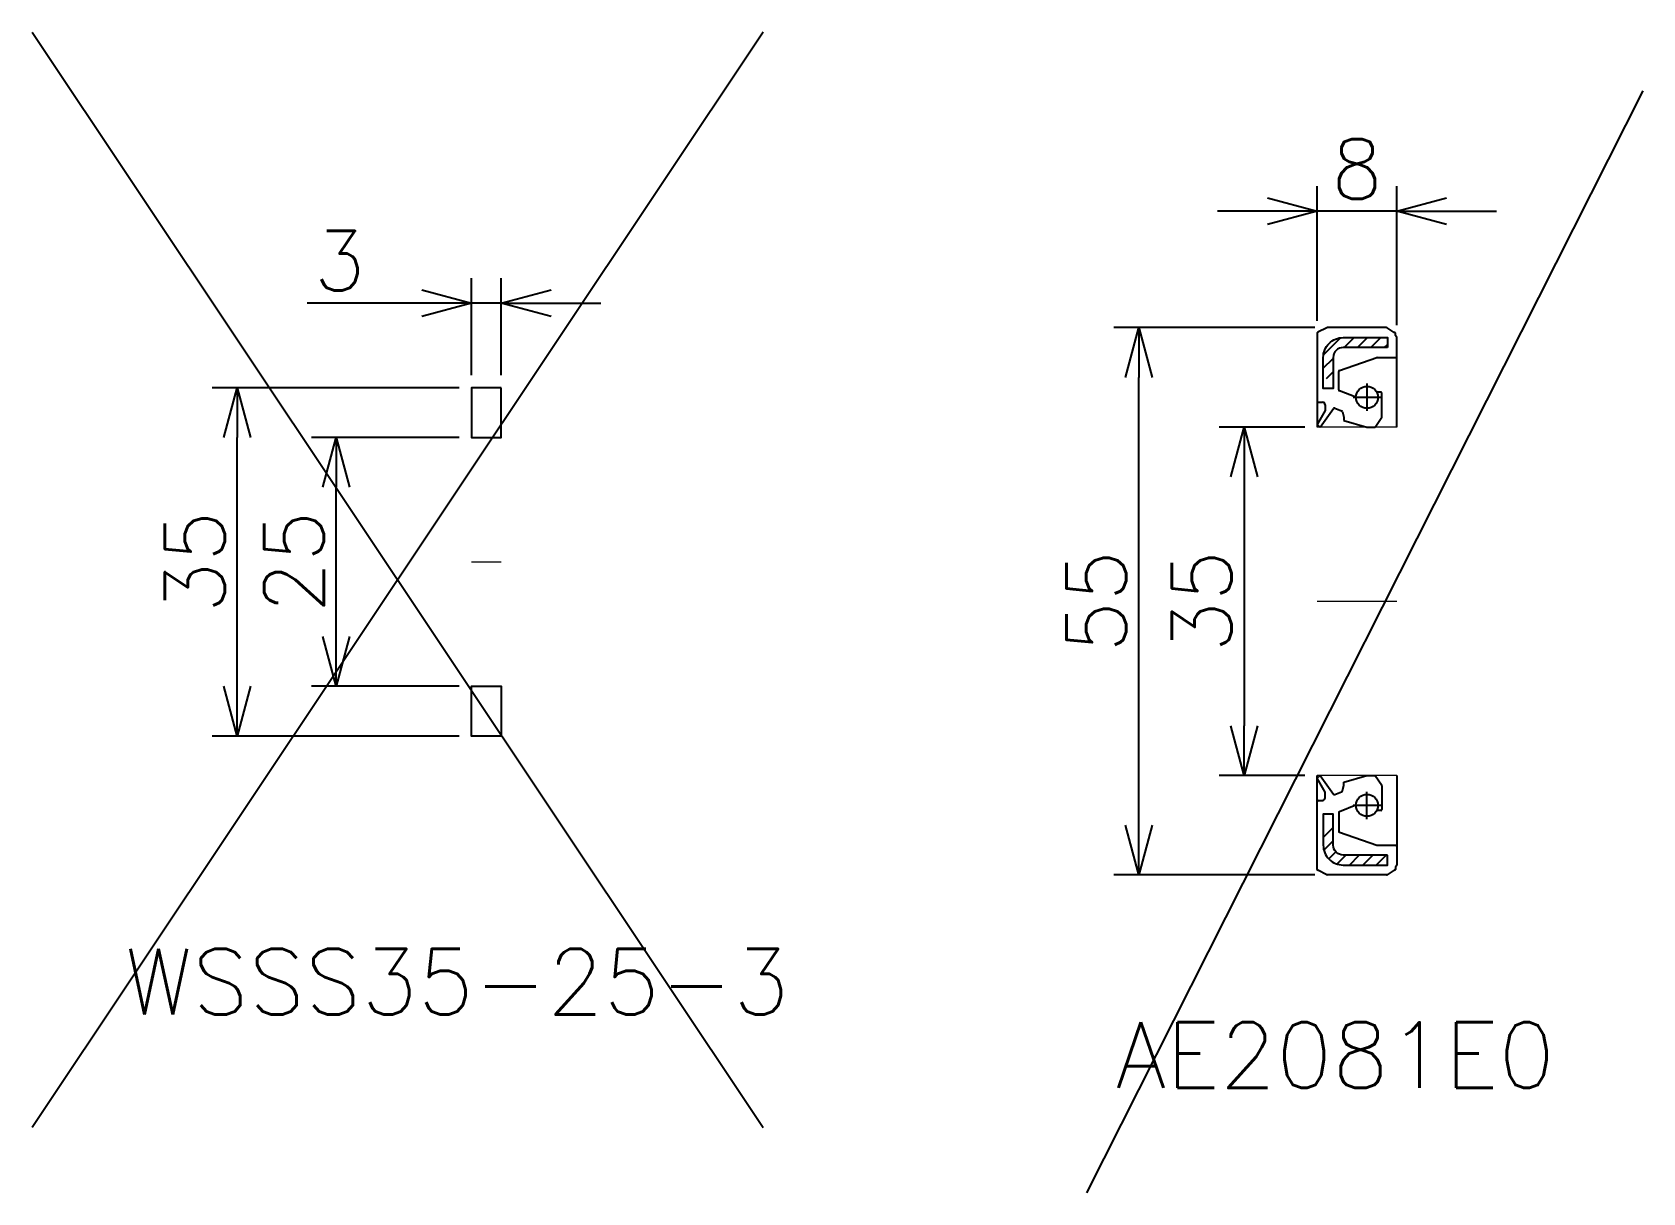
# Model space of a CAD drawing. Header units: millimetres. Extents: x 0 to 49006, y -7876 to 6995.
# Drawn here: x 16171.6 to 16333.4, y -4295.5 to -4178.9 of the extents above; entities that cross this region are included whole.
import ezdxf

# ---------------------------------------------------------------- set-up
doc = ezdxf.new("R2010")
doc.units = ezdxf.units.MM
doc.header["$LTSCALE"] = 3.2
doc.header["$PDMODE"] = 99
doc.header["$PDSIZE"] = 1
doc.layers.add('08_DIM', color=3, linetype='Continuous', lineweight=13)
doc.layers.add('10_DRAFT', color=8, linetype='Continuous', lineweight=0, plot=False)
doc.styles.add('KSS_TXT', font='txt.shx', dxfattribs={"bigfont": 'extfont2.shx'})
doc.dimstyles.new('KSS_DIM', dxfattribs={"dimscale": 12, "dimtxt": 3, "dimasz": 2.5, "dimexe": 1.25, "dimexo": 0.625, "dimtad": 1, "dimdsep": 46, "dimtxsty": 'KSS_TXT', "dimblk": 'OPEN30', "dimcen": 0, "dimazin": 2, "dimtfac": 0.75, "dimtmove": 0, "dimatfit": 3, "dimldrblk": 'OPEN30', "dimfxl": 1.25, "dimtolj": 1, "dimarcsym": 0})
pattern_1 = [(45, (-4446.2223, 3327.6318), (-0.67351921, 0.67351921), [])]

# ---------------------------------------------------------------- blocks, each defined once
blk = doc.blocks.new('_Open30')
at = {"color": 0, "linetype": 'ByBlock', "lineweight": -2}
for p, q in [((-1, 0.268), (0, 0)), ((0, 0), (-1, -0.268)), ((0, 0), (-1, 0))]:
    blk.add_line(p, q, dxfattribs=at)
blk = doc.blocks.new('*D531')
at = {"layer": '08_DIM', "color": 0, "lineweight": -2, "transparency": 16777216}
for p, q in [((16214.49, -4219.59), (16199.66, -4219.59)), ((16202.16, -4239.59), (16202.16, -4224.59)), ((16214.49, -4244.59), (16199.66, -4244.59))]:
    blk.add_line(p, q, dxfattribs=at)
at = {"layer": 'Defpoints', "color": 0, "transparency": 16777216}
for p in [(16202.16, -4219.59), (16215.74, -4219.59), (16215.74, -4244.59)]:
    blk.add_point(p, dxfattribs=at)
at = {"layer": '08_DIM', "color": 0, "lineweight": -2, "transparency": 16777216, "xscale": 5, "yscale": 5, "zscale": 5}
for p, rotation in [((16202.16, -4219.59), 90), ((16202.16, -4244.59), 270)]:
    blk.add_blockref('_Open30', p, dxfattribs=dict(at, rotation=rotation))
at = {"layer": '08_DIM', "color": 0, "transparency": 16777216, "insert": (16197.91, -4232.09), "char_height": 6, "attachment_point": 5, "rotation": 90, "style": 'KSS_TXT'}
blk.add_mtext('\\A1;25', dxfattribs=at)
blk = doc.blocks.new('*D628')
at = {"layer": '08_DIM', "color": 0, "lineweight": -2, "transparency": 16777216}
for p, q in [((16214.49, -4214.59), (16189.7, -4214.59)), ((16192.2, -4244.59), (16192.2, -4219.59)), ((16214.49, -4249.59), (16189.7, -4249.59))]:
    blk.add_line(p, q, dxfattribs=at)
at = {"layer": 'Defpoints', "color": 0, "transparency": 16777216}
for p in [(16192.2, -4214.59), (16215.74, -4214.59), (16215.74, -4249.59)]:
    blk.add_point(p, dxfattribs=at)
at = {"layer": '08_DIM', "color": 0, "lineweight": -2, "transparency": 16777216, "xscale": 5, "yscale": 5, "zscale": 5}
for p, rotation in [((16192.2, -4214.59), 90), ((16192.2, -4249.59), 270)]:
    blk.add_blockref('_Open30', p, dxfattribs=dict(at, rotation=rotation))
at = {"layer": '08_DIM', "color": 0, "transparency": 16777216, "insert": (16187.95, -4232.09), "char_height": 6, "attachment_point": 5, "rotation": 90, "style": 'KSS_TXT'}
blk.add_mtext('\\A1;35', dxfattribs=at)
blk = doc.blocks.new('*D629')
at = {"layer": '08_DIM', "color": 0, "lineweight": -2, "transparency": 16777216}
for p, q in [((16215.74, -4213.34), (16215.74, -4203.58)), ((16218.74, -4213.34), (16218.74, -4203.58)), ((16210.74, -4206.08), (16199.24, -4206.08)), ((16218.74, -4206.08), (16215.74, -4206.08)), ((16223.74, -4206.08), (16228.74, -4206.08))]:
    blk.add_line(p, q, dxfattribs=at)
at = {"layer": 'Defpoints', "color": 0, "transparency": 16777216}
for p in [(16215.74, -4206.08), (16215.74, -4214.59), (16218.74, -4214.59)]:
    blk.add_point(p, dxfattribs=at)
at = {"layer": '08_DIM', "color": 0, "lineweight": -2, "transparency": 16777216, "xscale": 5, "yscale": 5, "zscale": 5}
blk.add_blockref('_Open30', (16215.74, -4206.08), dxfattribs=at)
at = {"layer": '08_DIM', "color": 0, "lineweight": -2, "transparency": 16777216, "xscale": 5, "yscale": 5, "zscale": 5, "rotation": 180}
blk.add_blockref('_Open30', (16218.74, -4206.08), dxfattribs=at)
at = {"layer": '08_DIM', "color": 0, "transparency": 16777216, "insert": (16202.49, -4201.83), "char_height": 6, "attachment_point": 5, "style": 'KSS_TXT'}
blk.add_mtext('\\A1;3', dxfattribs=at)
blk = doc.blocks.new('WSSS35-25-3a_1_1')
at = {"color": 0}
for points in [[(0, 17.5), (-3, 17.5), (-3, 12.5), (0, 12.5)], [(0, -17.5), (-3, -17.5), (-3, -12.5), (0, -12.5)]]:
    blk.add_lwpolyline(points, close=True, dxfattribs=at)
at = {"layer": '10_DRAFT'}
blk.add_line((-3, 0), (0, 0), dxfattribs=at)
blk = doc.blocks.new('*D638')
at = {"layer": '08_DIM', "color": 0, "lineweight": -2, "transparency": 16777216}
for p, q in [((16299.45, -4218.55), (16290.85, -4218.55)), ((16293.35, -4223.55), (16293.35, -4248.55)), ((16299.45, -4253.55), (16290.85, -4253.55))]:
    blk.add_line(p, q, dxfattribs=at)
at = {"layer": 'Defpoints', "color": 0, "transparency": 16777216}
for p in [(16300.7, -4218.55), (16293.35, -4253.55), (16300.7, -4253.55)]:
    blk.add_point(p, dxfattribs=at)
at = {"layer": '08_DIM', "color": 0, "lineweight": -2, "transparency": 16777216, "xscale": 5, "yscale": 5, "zscale": 5}
for p, rotation in [((16293.35, -4218.55), 90), ((16293.35, -4253.55), 270)]:
    blk.add_blockref('_Open30', p, dxfattribs=dict(at, rotation=rotation))
at = {"layer": '08_DIM', "color": 0, "transparency": 16777216, "insert": (16289.1, -4236.05), "char_height": 6, "attachment_point": 5, "rotation": 90, "style": 'KSS_TXT'}
blk.add_mtext('\\A1;35', dxfattribs=at)
blk = doc.blocks.new('*D639')
at = {"layer": '08_DIM', "color": 0, "lineweight": -2, "transparency": 16777216}
for p, q in [((16300.47, -4208.55), (16280.27, -4208.55)), ((16282.77, -4258.55), (16282.77, -4213.55)), ((16300.47, -4263.55), (16280.27, -4263.55))]:
    blk.add_line(p, q, dxfattribs=at)
at = {"layer": 'Defpoints', "color": 0, "transparency": 16777216}
for p in [(16282.77, -4208.55), (16301.72, -4208.55), (16301.72, -4263.55)]:
    blk.add_point(p, dxfattribs=at)
at = {"layer": '08_DIM', "color": 0, "lineweight": -2, "transparency": 16777216, "xscale": 5, "yscale": 5, "zscale": 5}
for p, rotation in [((16282.77, -4208.55), 90), ((16282.77, -4263.55), 270)]:
    blk.add_blockref('_Open30', p, dxfattribs=dict(at, rotation=rotation))
at = {"layer": '08_DIM', "color": 0, "transparency": 16777216, "insert": (16278.51, -4236.05), "char_height": 6, "attachment_point": 5, "rotation": 90, "style": 'KSS_TXT'}
blk.add_mtext('\\A1;55', dxfattribs=at)
blk = doc.blocks.new('*D640')
at = {"layer": '08_DIM', "color": 0, "lineweight": -2, "transparency": 16777216}
for p, q in [((16300.7, -4207.86), (16300.7, -4194.35)), ((16308.7, -4208.3), (16308.7, -4194.35)), ((16295.7, -4196.85), (16290.7, -4196.85)), ((16308.7, -4196.85), (16300.7, -4196.85)), ((16313.7, -4196.85), (16318.7, -4196.85))]:
    blk.add_line(p, q, dxfattribs=at)
at = {"layer": 'Defpoints', "color": 0, "transparency": 16777216}
for p in [(16300.7, -4196.85), (16300.7, -4209.11), (16308.7, -4209.55)]:
    blk.add_point(p, dxfattribs=at)
at = {"layer": '08_DIM', "color": 0, "lineweight": -2, "transparency": 16777216, "xscale": 5, "yscale": 5, "zscale": 5}
blk.add_blockref('_Open30', (16300.7, -4196.85), dxfattribs=at)
at = {"layer": '08_DIM', "color": 0, "lineweight": -2, "transparency": 16777216, "xscale": 5, "yscale": 5, "zscale": 5, "rotation": 180}
blk.add_blockref('_Open30', (16308.7, -4196.85), dxfattribs=at)
at = {"layer": '08_DIM', "color": 0, "transparency": 16777216, "insert": (16304.7, -4192.6), "char_height": 6, "attachment_point": 5, "style": 'KSS_TXT'}
blk.add_mtext('\\A1;8', dxfattribs=at)
blk = doc.blocks.new('AE2081E0a_2_1')
h = blk.add_hatch()
h.set_pattern_fill('ANSI31', color=0, scale=0.3)
h.set_pattern_definition(pattern_1)
edge = h.paths.add_edge_path()
edge.add_line((-7.39, 24.5), (-7.39, 22.39))
edge.add_line((-7.39, 22.39), (-6.39, 22.39))
edge.add_line((-6.39, 22.39), (-6.39, 24.5))
edge.add_arc((-5.39, 24.5), 1, 90, 180, ccw=False)
edge.add_line((-5.39, 25.5), (-0.95, 25.5))
edge.add_line((-0.95, 25.5), (-0.95, 26.5))
edge.add_line((-0.95, 26.5), (-5.39, 26.5))
edge.add_arc((-5.39, 24.5), 2, 90, 180)
h = blk.add_hatch()
h.set_pattern_fill('ANSI31', color=0, scale=0.3)
h.set_pattern_definition(pattern_1)
edge = h.paths.add_edge_path()
edge.add_line((-7.39, -24.5), (-7.39, -22.39))
edge.add_line((-7.39, -22.39), (-6.39, -22.39))
edge.add_line((-6.39, -22.39), (-6.39, -24.5))
edge.add_arc((-5.39, -24.5), 1, 180, 270)
edge.add_line((-5.39, -25.5), (-0.95, -25.5))
edge.add_line((-0.95, -25.5), (-0.95, -26.5))
edge.add_line((-0.95, -26.5), (-5.39, -26.5))
edge.add_arc((-5.39, -24.5), 2, 180, 270, ccw=False)
at = {"color": 0}
for p, q in [((-8, 26.94), (-8, 20.1)), ((-7.02, 27.49), (-7.94, 27.03)), ((-1.03, 27.5), (-6.98, 27.5)), ((-0.28, 27), (-0.97, 27.48)), ((-0.24, 27), (-0.28, 27)), ((-0.14, 26.71), (-0.14, 26.9)), ((0, 26.5), (-0.14, 26.71)), ((0, 24.6), (0, 26.5)), ((-5.76, 23.19), (-2.02, 24.49)), ((-1.98, 24.5), (-0.1, 24.5)), ((-5.83, 21.24), (-5.83, 23.1)), ((-4.1, 20.5), (-5.76, 21.15)), ((-3, 21.88), (-3, 19.13)), ((-7.9, 20), (-7.45, 20)), ((-7.2, 19.75), (-7.2, 19.17)), ((-6.23, 19.42), (-5.54, 19.13)), ((-4.38, 20.5), (-1.62, 20.5)), ((-1.6, 21.02), (-2.03, 21.02)), ((-1.5, 18.54), (-1.5, 20.92)), ((-7.2, 19.17), (-8, 17.78)), ((-7.71, 17.5), (-6.35, 19.38)), ((-5.45, 19.03), (-5.33, 18.49)), ((-5.33, 18.49), (-5.33, 18.16)), ((-5.33, 18.16), (-3, 17.5)), ((-2.16, 17.5), (-1.52, 18.49)), ((-8, 17.78), (-7.71, 17.5)), ((-3, 17.5), (-2.16, 17.5)), ((-8, -17.78), (-7.71, -17.5)), ((-7.2, -19.17), (-8, -17.78)), ((-7.71, -17.5), (-6.35, -19.38)), ((-5.33, -18.16), (-3, -17.5)), ((-3, -17.5), (-2.16, -17.5)), ((-2.16, -17.5), (-1.52, -18.49)), ((-7.2, -19.75), (-7.2, -19.17)), ((-6.23, -19.42), (-5.54, -19.13)), ((-5.45, -19.03), (-5.33, -18.49)), ((-5.33, -18.49), (-5.33, -18.16)), ((-3, -21.88), (-3, -19.13)), ((-1.5, -18.54), (-1.5, -20.92)), ((-8, -26.94), (-8, -20.1)), ((-7.9, -20), (-7.45, -20)), ((-4.1, -20.5), (-5.76, -21.15)), ((-4.38, -20.5), (-1.62, -20.5)), ((-1.6, -21.02), (-2.03, -21.02)), ((-5.83, -21.24), (-5.83, -23.1)), ((-5.76, -23.19), (-2.02, -24.49)), ((-1.98, -24.5), (-0.1, -24.5)), ((0, -24.6), (0, -26.5)), ((-7.02, -27.49), (-7.94, -27.03)), ((-1.03, -27.5), (-6.98, -27.5)), ((-0.28, -27), (-0.97, -27.48)), ((-0.24, -27), (-0.28, -27)), ((0, -26.5), (-0.14, -26.71)), ((-0.14, -26.71), (-0.14, -26.9))]:
    blk.add_line(p, q, dxfattribs=at)
for points in [[(0, 17.5), (0, 24.6), (0, 26.5), (-0.14, 26.71), (-0.14, 26.9, 0.414214), (-0.24, 27), (-0.28, 27), (-0.97, 27.48, 0.152216), (-1.03, 27.5), (-6.98, 27.5, 0.116434), (-7.02, 27.49), (-7.94, 27.03, 0.284079), (-8, 26.94), (-8, 20.1), (-8, 17.5)], [(0, -17.5), (0, -24.6), (0, -26.5), (-0.14, -26.71), (-0.14, -26.9, -0.414214), (-0.24, -27), (-0.28, -27), (-0.97, -27.48, -0.152216), (-1.03, -27.5), (-6.98, -27.5, -0.116434), (-7.02, -27.49), (-7.94, -27.03, -0.284079), (-8, -26.94), (-8, -20.1), (-8, -17.5)]]:
    blk.add_lwpolyline(points, format="xyb", dxfattribs=at)
for points in [[(-0.95, 25.5), (-5.39, 25.5, 0.414214), (-6.39, 24.5), (-6.39, 21.39), (-7.39, 21.39), (-7.39, 24.5, -0.414214), (-5.39, 26.5), (-0.95, 26.5)], [(-0.95, -25.5), (-5.39, -25.5, -0.414214), (-6.39, -24.5), (-6.39, -21.39), (-7.39, -21.39), (-7.39, -24.5, 0.414214), (-5.39, -26.5), (-0.95, -26.5)]]:
    blk.add_lwpolyline(points, format="xyb", close=True, dxfattribs=at)
for centre in [(-3, 20.5), (-3, -20.5)]:
    blk.add_circle(centre, 1.1, dxfattribs=at)
for centre, radius, start, end in [((-7.9, 26.94), 0.1, 116.5651, 180), ((-6.98, 27.4), 0.1, 90, 116.5651), ((-1.03, 27.4), 0.1, 55.3804, 90), ((-0.24, 26.9), 0.1, 0, 90), ((-1.98, 24.4), 0.1, 90, 109.2148), ((-0.1, 24.6), 0.1, 270, 0), ((-5.73, 23.1), 0.1, 109.2148, 180), ((-5.73, 21.24), 0.1, 180, 248.6602), ((-7.9, 20.1), 0.1, 180, 270), ((-7.45, 19.75), 0.25, 360, 90), ((-6.27, 19.32), 0.1, 67.8846, 144.2185), ((-1.6, 20.92), 0.1, 360, 90), ((-5.6, 19), 0.15, 12.9875, 67.8846), ((-1.6, 18.54), 0.1, 326.8702, 0), ((-6.27, -19.32), 0.1, 215.7815, 292.1154), ((-5.6, -19), 0.15, 292.1154, 347.0125), ((-1.6, -18.54), 0.1, 360, 33.1298), ((-7.9, -20.1), 0.1, 90, 180), ((-7.45, -19.75), 0.25, 270, 0), ((-1.6, -20.92), 0.1, 270, 0), ((-5.73, -21.24), 0.1, 111.3398, 180), ((-5.73, -23.1), 0.1, 180, 250.7852), ((-1.98, -24.4), 0.1, 250.7852, 270), ((-0.1, -24.6), 0.1, 360, 90), ((-7.9, -26.94), 0.1, 180, 243.4349), ((-6.98, -27.4), 0.1, 243.4349, 270), ((-1.03, -27.4), 0.1, 270, 304.6196), ((-0.24, -26.9), 0.1, 270, 360)]:
    blk.add_arc(centre, radius, start, end, dxfattribs=at)
at = {"layer": '10_DRAFT'}
blk.add_line((-8, 0), (0, 0), dxfattribs=at)
for points in [[(0, 17.5), (-8, 17.5)], [(0, -17.5), (-8, -17.5)]]:
    blk.add_lwpolyline(points, dxfattribs=at)

msp = doc.modelspace()

# ---------------------------------------------------------------- linework, layer by layer
for p, q in [((16245.039, -4178.868), (16171.613, -4288.94)), ((16171.613, -4178.868), (16245.039, -4288.94))]:
    msp.add_line(p, q)
at = {"color": 1}
msp.add_line((16333.411, -4184.759), (16277.527, -4295.487), dxfattribs=at)

# ---------------------------------------------------------------- block references
at = {"color": 4}
for name, p in [('AE2081E0a_2_1', (16308.7, -4236.052)), ('WSSS35-25-3a_1_1', (16218.738, -4232.092))]:
    msp.add_blockref(name, p, dxfattribs=at)

# ---------------------------------------------------------------- texts
at = {"style": 'KSS_TXT'}
for s, p in [('WSSS35-25-3', (16180.922, -4277.578)), ('AE2081E0', (16280.445, -4284.953))]:
    msp.add_text(s, height=6.6, dxfattribs=at).set_placement(p)

# ---------------------------------------------------------------- dimensions: what is measured, and where the dimension line sits
at = {"layer": '08_DIM'}
for base, p1, p2, picture, middle in [((16300.7, -4196.852), (16308.7, -4209.552), (16300.7, -4209.113), '*D640', (16304.7, -4192.602)), ((16215.738, -4206.084), (16218.738, -4214.592), (16215.738, -4214.592), '*D629', (16202.488, -4201.834))]:
    dim = msp.add_linear_dim(base=base, p1=p1, p2=p2, dimstyle='KSS_DIM', override={"dimscale": 2, "dimarcsym": 1}, dxfattribs=at)
    dim.commit()
    dim.dimension.update_dxf_attribs({"geometry": picture, "text_midpoint": middle})
for base, p1, p2, picture, middle in [((16282.77, -4208.552), (16301.724, -4263.552), (16301.724, -4208.552), '*D639', (16278.512, -4236.052)), ((16192.202, -4214.592), (16215.738, -4249.592), (16215.738, -4214.592), '*D628', (16187.948, -4232.092)), ((16202.162, -4219.592), (16215.738, -4244.592), (16215.738, -4219.592), '*D531', (16197.908, -4232.092)), ((16293.355, -4253.552), (16300.7, -4218.552), (16300.7, -4253.552), '*D638', (16289.101, -4236.052))]:
    dim = msp.add_linear_dim(base=base, p1=p1, p2=p2, angle=90, dimstyle='KSS_DIM', override={"dimscale": 2, "dimarcsym": 1}, dxfattribs=at)
    dim.commit()
    dim.dimension.update_dxf_attribs({"geometry": picture, "text_midpoint": middle})

doc.saveas('drawing.dxf')
